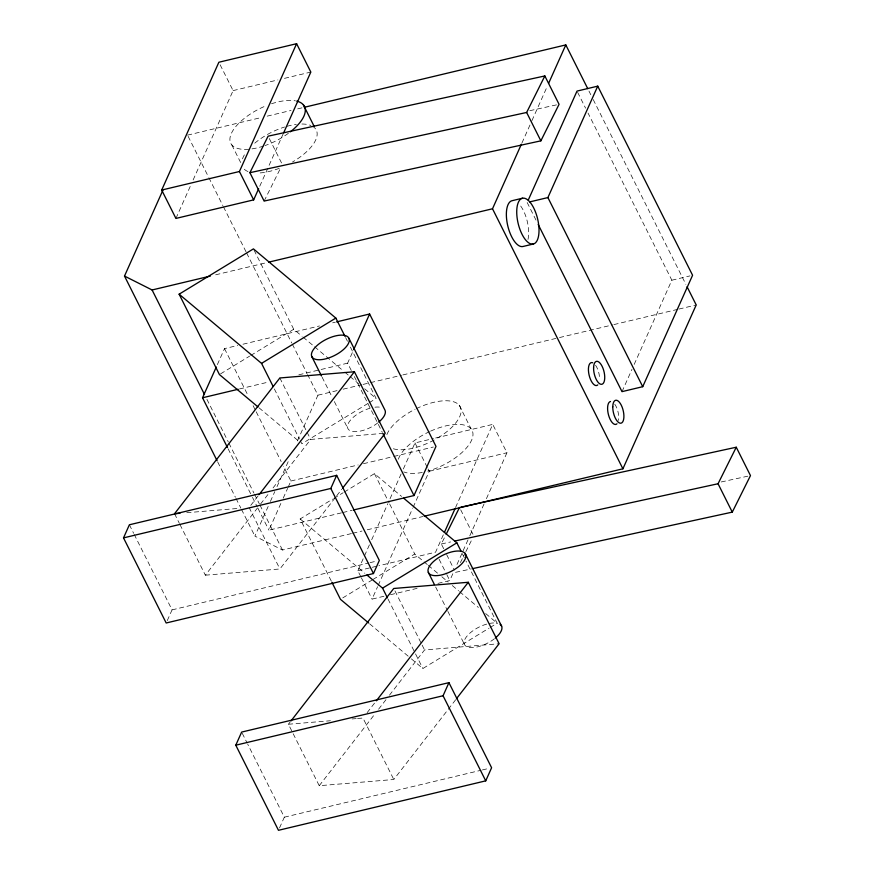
<?xml version="1.0" encoding="UTF-8"?>
<svg xmlns="http://www.w3.org/2000/svg" width="874" height="874" viewBox="0 0 874 874"><rect width="100%" height="100%" fill="white"/><g stroke="black" fill="none" stroke-linecap="round" stroke-linejoin="round"><path stroke-width="0.66" stroke-dasharray="4.37 3.28" d="M175.925 218.424L190.914 184.917M193.132 179.957L233.096 90.612L220.051 64.61M259.753 186.228L283.067 134.115M217.375 364.589L224.52 348.617L237.706 345.47M167.262 620.606L172.058 609.877L134.257 534.506M351.37 533.588L282.488 550.019L254.891 536.101L268.165 506.439M270.372 501.49L274.797 491.603M277.014 486.654L289.174 459.462M297.466 440.922L317.928 395.19L307.572 374.531M341.461 512.852L268.919 530.157L281.013 503.118M283.209 498.202L287.612 488.38M288.158 487.146L290.9 481.006L283.591 466.432M351.282 370.456L347.623 363.169L353.118 350.878M521.942 142.975L531.381 121.879M531.938 120.634L547.485 85.881M360.798 576.654L357.827 570.744L363.934 557.088M364.491 555.853L369.483 544.677M371.701 539.717L387.805 503.73M390.023 498.77L401.122 473.948M403.351 468.988L414.997 442.932L433.449 438.529M383.915 596.276L372.051 599.105L377.601 586.694M378.158 585.46L412.572 508.526M413.129 507.281L429.232 471.294L428.042 468.934M279.527 827.918L284.334 817.19L247.746 744.244M443.326 534.822L435.558 552.204L378.912 565.707M455.54 507.532L492.728 424.393L434.76 438.213M437.929 583.395L449.782 580.565L453.672 571.88M457.004 564.44L462.554 552.029M463.1 550.784L469.207 537.139M469.764 535.893L484.196 503.632M486.414 498.672L506.953 452.754L492.728 424.393M622.004 391.639L631.978 369.352M634.185 364.403L671.844 280.215L588.027 113.052M264.134 201.053L280.521 168.19M443.686 548.697L441.315 543.967L445.565 535.445M460.401 562.594L465.252 552.86M465.864 551.647L472.539 538.253M250.762 505.358L258.289 495.656M179.978 524.575L205.357 575.19L257.185 508.384M260.528 504.079L269.727 492.226M273.07 487.921L310.685 439.436L383.872 433.329M205.357 575.19L279.909 568.974L335.911 496.793M336.752 495.711L341.767 489.243M455.649 699.768L393.792 779.499L319.239 785.715L288.42 724.251L290.092 722.088M367.146 712.649L374.673 702.947M319.239 785.715L375.252 713.523M378.595 709.207L386.111 699.517M389.454 695.201L424.556 649.95L499.109 643.745M220.587 373.853L249.614 356.155M250.772 355.456L293.73 329.269L302.076 336.272M368.02 403.417L301.847 443.763L300.011 440.103M369.178 402.706L376.148 398.457L349.884 346.093M331.29 581.057L300.143 518.938L332.655 499.12M333.813 498.42L343.1 492.75M344.258 492.051L374.443 473.642L401.57 496.421M342.772 597.903L371.8 580.205M372.958 579.506L414.746 554.018L423.092 561.032M411.392 658.876L422.863 668.512L489.036 628.166M490.194 627.466L497.164 623.217L466.017 561.108M233.096 90.612L277.888 79.927M284.476 78.354L310.827 72.072M187.528 135.142L260.528 117.728M267.171 116.144L291.064 110.452M297.695 108.868L303.005 107.6M215.67 274.807L266.013 262.801M242.983 344.214L319.491 325.958M332.677 322.812L335.321 322.189M671.844 280.215L689.99 275.889M239.465 388.963L268.482 382.047M298.821 374.804L347.623 363.169M317.928 395.19L337.834 390.438M343.143 389.17L361.727 384.735M363.06 384.418L401.548 375.241M402.87 374.924L558.169 337.877M559.491 337.561L612.587 324.899M613.909 324.582L677.623 309.385M678.956 309.068L696.207 304.95M290.9 481.006L358.176 464.957M363.453 463.701L392.47 456.774M393.792 456.457L433.362 447.018M429.232 471.294L506.953 452.754M342.783 512.535L352.014 510.34M352.692 533.271L361.967 531.053M367.266 529.797L422.896 516.523M172.058 609.877L368.773 562.954M370.095 562.648L376.694 561.064M357.827 570.744L371.002 567.597M372.324 567.281L377.59 566.024M390.503 594.713L419.487 587.798M284.334 817.19L481.039 770.267M482.361 769.95L488.959 768.377M529.797 110.681L557.743 104.607M721.214 481.967L747.816 476.177M441.315 543.967L450.634 541.946M455.551 572.339L471.512 568.865M186.741 512.71L239.596 508.307M288.42 724.251L330.438 720.744M352.124 718.941L356.199 718.603M357.553 718.483L362.972 718.035L393.792 779.499M303.114 337.146L313.548 345.907M314.596 346.781L343.81 371.308M344.848 372.182L349.021 375.689M350.059 376.563L358.406 383.566M364.666 388.821L376.148 398.457M259.075 407.841L298.711 441.13M424.141 561.906L427.266 564.528M428.315 565.412L437.699 573.289M441.873 576.796L448.133 582.051M452.306 585.547L458.566 590.813M459.604 591.687L478.384 607.452M485.693 613.581L497.164 623.217M300.143 518.938L364.829 573.246M369.658 623.839L410.343 658.002M588.967 91.093L590.791 94.731M593.227 99.592L685.85 284.29M577.627 92.316L585.58 108.179M527.175 202.517L536.352 220.816M459.211 405.197L471.064 428.839M460.707 509.815L473.752 535.817M269.301 138.529L281.745 163.351M414.997 442.932L427.452 467.754M462.357 553.799L465.405 559.884M345.612 337.572L347.437 341.221M446.658 554.608L454.36 569.979M354.32 376.53L382.342 432.39M231.828 144.942L240.721 162.673M439.119 559.294L446.232 573.475M446.822 574.655L449.782 580.565M435.656 587.011L447.269 610.172M447.881 611.396L464.378 644.302M374.443 473.642L389.105 502.867M389.717 504.09L414.746 554.018M322.135 377.207L331.912 396.709M334.36 401.581L347.808 428.402M254.039 250.106L293.73 329.269M188.139 136.366L208.252 176.461M208.853 177.673L222.87 205.619M223.482 206.843L246.031 251.799M246.632 253.012L291.73 342.936M292.331 344.148L306.96 373.318M394.95 590.9L421.541 643.93M422.142 645.132L424.556 649.95M279.855 377.972L306.446 430.991M307.058 432.204L310.685 439.436M388.056 599.094L414.921 652.681M415.532 653.905L422.863 668.512M274.36 388.952L299.4 438.89M361.388 577.834L372.051 599.105M224.52 348.617L248.271 395.988M253.143 405.7L255.579 410.562M256.191 411.774L281.166 461.57M206.93 399.342L228.256 441.862M228.868 443.085L253.853 492.903M254.465 494.116L259.338 503.839M259.949 505.052L282.488 550.019M228.114 448.788L251.865 496.148M252.477 497.372L257.349 507.084M257.95 508.297L268.919 530.157M249.09 507.51L279.909 568.974M217.724 461.985L235.39 497.219M236.002 498.431L240.874 508.155M241.486 509.367L254.891 536.101M174.538 513.726L179.378 523.362M242.262 733.308L247.145 743.031M129.385 524.782L133.646 533.293M377.841 422.863A20.714 9.079 -26.6 0 1 347.928 428.675A20.714 9.079 -26.6 0 1 370.281 408.158M374.957 407.197A20.714 9.079 -26.6 0 1 380.78 407.328M494.422 638.763A20.714 9.079 -26.6 0 1 464.509 644.575A20.714 9.079 -26.6 0 1 486.862 624.058M489.254 623.479A20.714 9.079 -26.6 0 1 497.361 623.228M288.354 133.329A41.187 18.048 -26.6 0 1 264.909 145.597M263.675 146.024A41.187 18.048 -26.6 0 1 229.906 139.021A41.187 18.048 -26.6 0 1 265.346 106.071M271.519 103.766A41.187 18.048 -26.6 0 1 295.423 100.838M312.204 126.107A41.187 18.048 -26.6 0 1 292.506 161.985M279.232 168.332A41.187 18.048 -26.6 0 1 256.978 173.052M247.987 171.555A41.187 18.048 -26.6 0 1 243.682 168.584M242.524 158.839A41.187 18.048 -26.6 0 1 245.736 152.732M254.76 143.172A41.187 18.048 -26.6 0 1 284.596 127.003M287.022 126.293A41.187 18.048 -26.6 0 1 296.319 124.381M301.923 124.01A41.187 18.048 -26.6 0 1 310.915 125.506M430.609 431.133A41.187 18.048 -26.6 0 1 472.965 435.099A41.187 18.048 -26.6 0 1 427.725 471.13M422.306 472.43A41.187 18.048 -26.6 0 1 403.832 471.916M398.369 459.2A41.187 18.048 -26.6 0 1 429.385 431.701M416.308 408.65A41.187 18.048 -26.6 0 1 459.91 406.17A41.187 18.048 -26.6 0 1 435.35 439.36M434.181 440.004A41.187 18.048 -26.6 0 1 393.103 448.679M386.876 434.586A41.187 18.048 -26.6 0 1 415.095 409.251M520.718 206.046A23.532 9.996 76.6 0 1 527.678 240.645M614.772 404.192A11.766 4.993 76.6 0 1 618.497 420.405M595.587 365.288A11.766 4.993 76.6 0 1 599.553 378.977"/><path stroke-width="1.31" d="M258.649 188.708L253.657 199.873L175.925 218.424L161.701 190.051L218.871 62.24L296.603 43.7L310.827 72.072L283.624 132.87M217.113 460.762L124.501 276.064L163.198 189.538M253.657 199.873L239.432 171.512L296.603 43.7M123.518 537.881L129.385 524.782L336.654 475.336L379.327 560.442L373.471 573.552L166.191 622.987L123.518 537.881L330.798 488.446L336.654 475.336M227.502 447.575L202.528 397.779L216.271 367.047M353.675 349.644L369.615 314.006L336.643 321.872M235.794 745.194L241.65 732.084L448.93 682.649L491.603 767.743L485.736 780.853L278.467 830.3L235.794 745.194L443.063 695.748L448.93 682.649M424.218 516.206L622.911 468.814L492.51 208.777L521.385 144.221M548.599 83.391L565.806 44.913L304.338 107.284M528.278 200.037L577.015 91.093L597.74 86.144L692.579 275.266L642.729 386.69L622.004 391.639L538.187 224.476M353.336 510.023L414.003 495.547L435.995 446.396L369.615 314.006M642.729 386.69L547.9 197.568L597.74 86.144M444.44 532.342L454.983 508.766M622.911 468.814L696.207 304.95L687.062 286.727M249.909 172.691L268.11 136.169L544.841 75.951L559.065 104.312L540.864 140.845L264.134 201.053L249.909 172.691L526.64 112.473L544.841 75.951M446.177 534.232L459.527 507.444M454.622 541.072L718.057 483.748L736.258 447.226L750.482 475.598L732.281 512.12L472.845 568.57M259.119 494.586L354.407 371.756L385.226 433.22L342.597 488.173M290.933 721.017L393.737 588.486L468.289 582.281L499.109 643.745L456.479 698.687M376.344 700.795L468.289 582.281M258.027 406.967L219.429 374.564L179.126 294.188L253.427 248.882L335.834 318.081L345.001 336.348M179.126 294.188L261.545 363.376L335.834 318.081M366.916 575.005L382.561 588.136L456.862 542.841L461.133 551.363M161.701 190.051L239.432 171.512M522.597 198.19L512.23 200.67A23.532 9.996 76.6 0 0 507.685 225.492A23.532 9.996 76.6 0 0 522.794 246.534L533.151 244.065A23.532 9.996 76.6 0 0 533.741 208.023A23.532 9.996 76.6 0 0 516.731 211.3A23.532 9.996 76.6 0 0 533.151 244.065M124.501 276.064L152.098 289.971L210.372 276.075M268.657 262.167L492.51 208.777M529.764 201.894L547.9 197.568M202.528 397.779L238.143 389.28M460.849 507.16L736.258 447.226M354.407 371.756L279.855 377.972L174.538 513.726L179.968 513.278M403.657 498.169L456.862 542.841M368.62 622.965L340.456 599.324L331.901 582.27M565.806 44.913L587.743 88.656M718.057 483.748L732.281 512.12M526.64 112.473L540.864 140.845M303.365 104.836L314.028 126.118M465.569 554.291A20.714 9.079 -26.6 0 1 440.693 575.114A20.714 9.079 -26.6 0 1 434.564 560.605A20.714 9.079 -26.6 0 1 465.569 554.291L501.632 626.199M348.988 338.391A20.714 9.079 -26.6 0 1 324.112 359.214A20.714 9.079 -26.6 0 1 317.994 344.706A20.714 9.079 -26.6 0 1 348.988 338.391L385.052 410.299A20.714 9.079 -26.6 0 1 378.803 422.076M382.943 433.613L414.003 495.547M428.326 572.383L434.433 584.575M311.745 356.483L321.523 375.984M443.063 695.748L485.736 780.853M382.561 588.136L387.444 597.882M330.798 488.446L373.471 573.552M261.545 363.376L273.147 386.516M152.098 289.971L204.494 394.48M500.081 624.342A20.714 9.079 -26.6 0 1 495.383 637.976M296.723 101.111A41.187 18.048 -26.6 0 1 290.354 131.81M616.978 423.792A11.766 4.993 76.6 0 1 608.643 415.401A11.766 4.993 76.6 0 1 610.522 401.494M597.805 384.899A11.766 4.993 76.6 0 1 589.076 375.012A11.766 4.993 76.6 0 1 592.703 362.743M612.772 406.814A11.766 4.993 76.6 0 0 620.988 423.191A11.766 4.993 76.6 0 0 621.272 405.175A11.766 4.993 76.6 0 0 612.772 406.814M593.588 367.921A11.766 4.993 76.6 0 0 601.804 384.298A11.766 4.993 76.6 0 0 602.099 366.272A11.766 4.993 76.6 0 0 593.588 367.921"/></g></svg>
